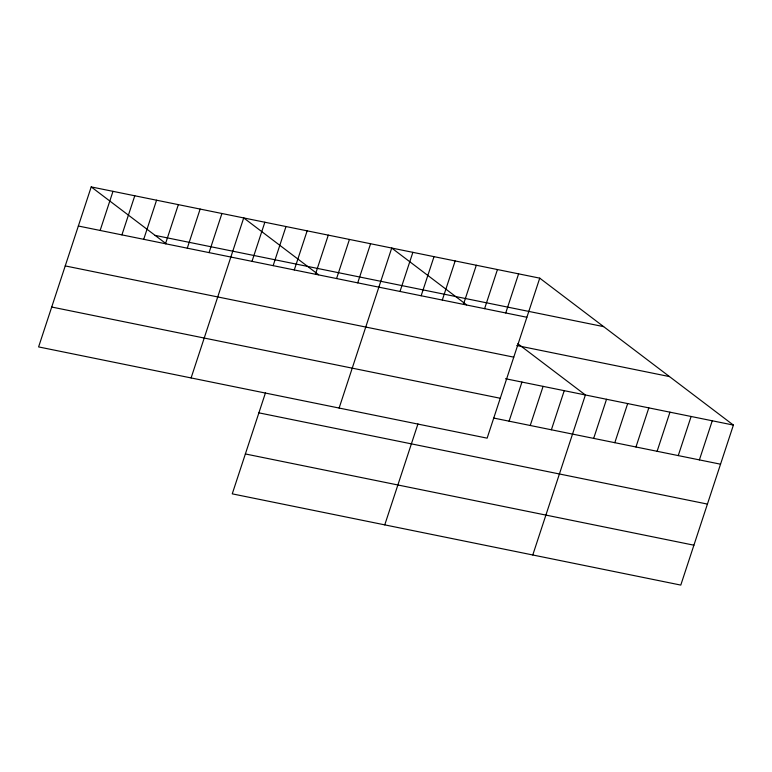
<?xml version="1.0" encoding="UTF-8"?>
<svg xmlns="http://www.w3.org/2000/svg" width="772" height="772" viewBox="0 0 772 772"><rect width="100%" height="100%" fill="white"/><g stroke="black" fill="none" stroke-linecap="round" stroke-linejoin="round"><path stroke-width="1.16" d="M91.212 186.911L38.6 346.917L487.132 438.158L539.744 278.152L91.212 186.911L166.086 243.72M100.138 230.452L112.992 191.34M121.918 234.881L134.782 195.77M143.708 239.31L156.571 200.199M165.498 243.749L178.351 204.638M187.278 248.179L200.141 209.067M209.067 252.608L221.921 213.497M191.099 377.942L243.711 217.926L318.595 274.745M252 261.341L264.854 222.23M273.143 265.645L285.997 226.534M294.286 269.949L307.15 230.838M265.452 392.9L232.256 493.848L680.788 585.089L733.4 425.082L539.744 278.152M315.43 274.243L328.293 235.132M336.573 278.547L349.436 239.436M357.725 282.851L370.579 243.74M339.12 408.05L391.722 248.044L466.606 304.853M400.012 291.449L412.875 252.338M421.155 295.753L434.018 256.642M442.298 300.057L455.162 260.946M384.755 524.873L417.951 423.925M463.451 304.361L476.305 265.25M484.594 308.655L497.448 269.544M505.737 312.959L518.601 273.848M509.086 421.184L521.949 382.072M530.239 425.478L543.092 386.367M551.382 429.782L564.236 390.671M532.777 554.981L585.388 394.974L517.819 343.714M593.668 438.39L606.531 399.278M614.811 442.684L627.675 403.573M635.964 446.988L648.818 407.877M657.107 451.292L669.961 412.18M678.25 455.596L691.114 416.484M699.393 459.89L712.257 420.779M155.114 235.392L603.646 326.633M78.348 226.022L526.88 317.263M516.777 345.528L669.498 376.591M65.234 265.915L513.766 357.156M505.506 378.724L733.4 425.082M51.714 307.024L500.256 398.265M493.819 418.077L720.537 464.194M258.89 412.846L707.422 504.087M245.371 453.955L693.912 545.196"/></g></svg>
